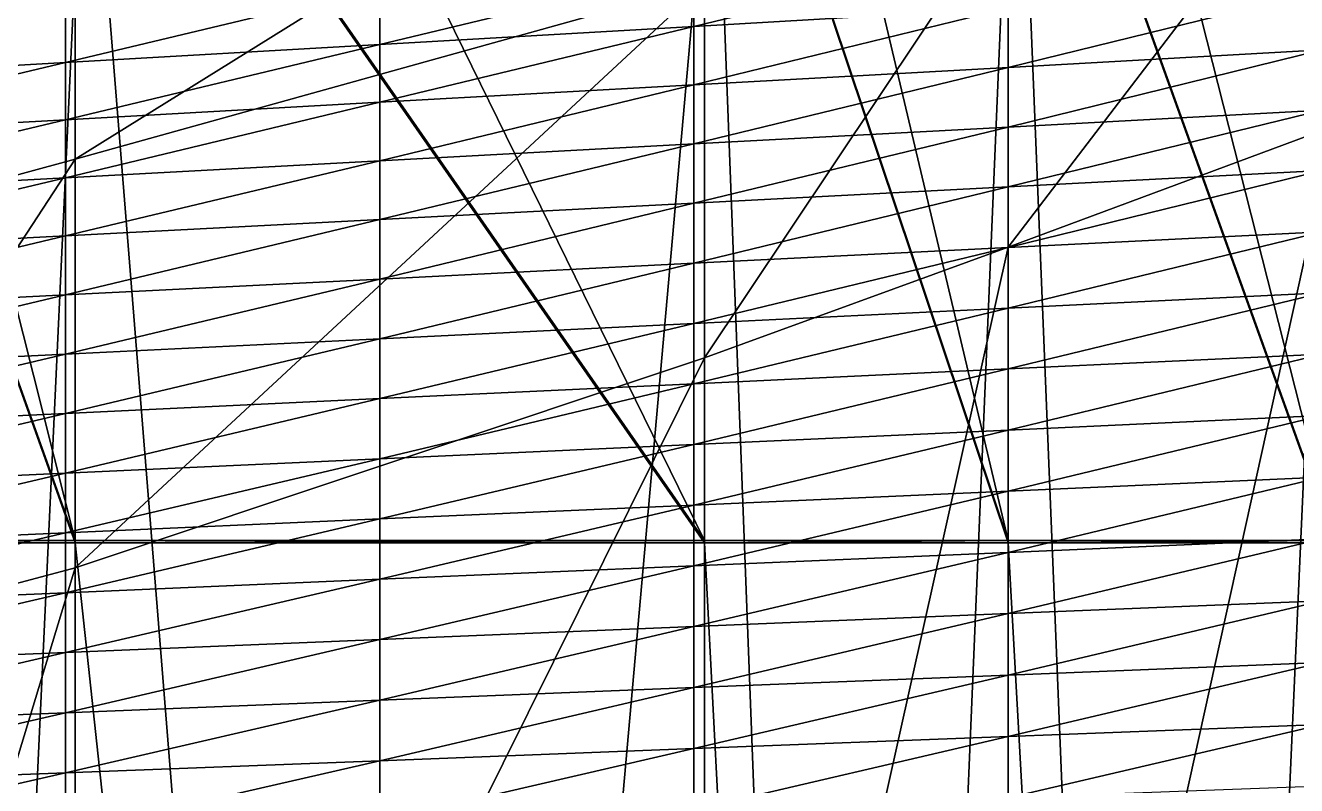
# Model space of a CAD drawing. Header units: metres. Extents: x -3 to 177, y -14 to 14.
# Drawn here: x 45.012 to 49.362, y 9.165 to 11.769 of the extents above; entities that cross this region are included whole.
import ezdxf

# ---------------------------------------------------------------- set-up
doc = ezdxf.new("R2010")
doc.units = ezdxf.units.M
for name, color, linetype, true_color in [('DB_5', 7, 'Continuous', 0x99866a), ('HOLD_5', 7, 'Continuous', 0xdf9582), ('HULL', 7, 'Continuous', 0x528ba5), ('PARTITION_5_P', 7, 'Continuous', 0xc9ac7a), ('WBT_5_P', 7, 'Continuous', 0x5891b3)]:
    doc.layers.add(name, color=color, linetype=linetype, true_color=true_color)

msp = doc.modelspace()

# ---------------------------------------------------------------- linework, layer by layer
at = {"layer": 'DB_5'}
for points in [[(48.375, 13.7102, 1.75), (49.4895, -13.8425, 1.75), (49.4895, 13.8425, 1.75)], [(47.3363, 13.5797, 1.75), (48.375, -13.7102, 1.75), (48.375, 13.7102, 1.75)], [(48.375, 13.7102, 1.75), (48.375, -13.7102, 1.75), (49.4895, -13.8425, 1.75)], [(45.1831, 13.2778, 1.75), (47.3363, -13.5797, 1.75), (47.3363, 13.5797, 1.75)], [(47.3363, 13.5797, 1.75), (47.3363, -13.5797, 1.75), (48.375, -13.7102, 1.75)], [(44.075, 13.1014, 1.75), (45.1831, -13.2778, 1.75), (45.1831, 13.2778, 1.75)], [(45.1831, 13.2778, 1.75), (45.1831, -13.2778, 1.75), (47.3363, -13.5797, 1.75)], [(44.075, 13.1014, 1.75), (44.075, -13.1014, 1.75), (45.1831, -13.2778, 1.75)], [(45.1831, 11.3103, 0.7), (45.1831, 12.1724, 1.05), (47.3363, 12.6519, 1.05)], [(45.1831, 11.3103, 0.7), (47.3363, 12.6519, 1.05), (47.3363, 11.9108, 0.7)], [(48.375, 11.0095, 0.35), (48.375, 12.1873, 0.7), (49.4895, 12.4687, 0.7)], [(48.375, 11.0095, 0.35), (49.4895, 12.4687, 0.7), (49.4895, 11.4229, 0.35)], [(47.3363, 10.6298, 0.35), (47.3363, 11.9108, 0.7), (48.375, 12.1873, 0.7)], [(47.3363, 10.6298, 0.35), (48.375, 12.1873, 0.7), (48.375, 11.0095, 0.35)], [(44.075, 11.0094, 0.7), (44.075, 11.9075, 1.05), (45.1831, 12.1724, 1.05)], [(44.075, 11.0094, 0.7), (45.1831, 12.1724, 1.05), (45.1831, 11.3103, 0.7)], [(45.1831, 9.911, 0.35), (45.1831, 11.3103, 0.7), (47.3363, 11.9108, 0.7)], [(45.1831, 9.911, 0.35), (47.3363, 11.9108, 0.7), (47.3363, 10.6298, 0.35)], [(48.375, 6.3689), (48.375, 11.0095, 0.35), (49.4895, 11.4229, 0.35)], [(48.375, 6.3689), (49.4895, 11.4229, 0.35), (49.4895, 6.3963)], [(44.075, 9.6152, 0.35), (44.075, 11.0094, 0.7), (45.1831, 11.3103, 0.7)], [(44.075, 9.6152, 0.35), (45.1831, 11.3103, 0.7), (45.1831, 9.911, 0.35)], [(47.3363, 6.3433), (47.3363, 10.6298, 0.35), (48.375, 11.0095, 0.35)], [(47.3363, 6.3433), (48.375, 11.0095, 0.35), (48.375, 6.3689)], [(45.1831, 6.2903), (45.1831, 9.911, 0.35), (47.3363, 10.6298, 0.35)], [(45.1831, 6.2903), (47.3363, 10.6298, 0.35), (47.3363, 6.3433)], [(44.075, 6.2631), (44.075, 9.6152, 0.35), (45.1831, 9.911, 0.35)], [(44.075, 6.2631), (45.1831, 9.911, 0.35), (45.1831, 6.2903)]]:
    msp.add_3dface(points, dxfattribs=at)
at = {"layer": 'HOLD_5'}
for points in [[(44.075, 13.096, 10.5979), (44.075, 9.996, 12.6718), (45.1831, 9.996, 12.6718)], [(44.075, 13.096, 10.5979), (45.1831, 9.996, 12.6718), (45.1831, 13.096, 10.5979)], [(45.1831, 13.096, 10.5979), (45.1831, 9.996, 12.6718), (47.3363, 9.996, 12.6718)], [(45.1831, 13.096, 10.5979), (47.3363, 9.996, 12.6718), (47.3363, 13.096, 10.5979)], [(47.3363, 13.096, 10.5979), (47.3363, 9.996, 12.6718), (48.375, 9.996, 12.6718)], [(47.3363, 13.096, 10.5979), (48.375, 9.996, 12.6718), (48.375, 13.096, 10.5979)], [(48.375, 13.096, 10.5979), (48.375, 9.996, 12.6718), (49.4895, 9.996, 12.6718)], [(48.375, 13.096, 10.5979), (49.4895, 9.996, 12.6718), (49.4895, 13.096, 10.5979)], [(48.375, -12.4057, 1.75), (48.375, 12.4057, 1.75), (49.4895, 12.5382, 1.75)], [(48.375, -12.4057, 1.75), (49.4895, 12.5382, 1.75), (49.4895, -12.5382, 1.75)], [(47.3363, -12.2751, 1.75), (47.3363, 12.2751, 1.75), (48.375, 12.4057, 1.75)], [(47.3363, -12.2751, 1.75), (48.375, 12.4057, 1.75), (48.375, -12.4057, 1.75)], [(45.1831, -11.9728, 1.75), (45.1831, 11.9728, 1.75), (47.3363, 12.2751, 1.75)], [(45.1831, -11.9728, 1.75), (47.3363, 12.2751, 1.75), (47.3363, -12.2751, 1.75)], [(44.075, -11.7962, 1.75), (44.075, 11.7962, 1.75), (45.1831, 11.9728, 1.75)], [(44.075, -11.7962, 1.75), (45.1831, 11.9728, 1.75), (45.1831, -11.9728, 1.75)], [(44.075, 9.996, 12.6718), (44.075, 9.996, 14.6), (45.1831, 9.996, 14.6)], [(44.075, 9.996, 12.6718), (45.1831, 9.996, 14.6), (45.1831, 9.996, 12.6718)], [(44.075, 9.996, 14.6), (44.075, -9.996, 14.6), (45.1831, -9.996, 14.6)], [(44.075, 9.996, 14.6), (45.1831, -9.996, 14.6), (45.1831, 9.996, 14.6)], [(45.1831, 9.996, 12.6718), (45.1831, 9.996, 14.6), (47.3363, 9.996, 14.6)], [(45.1831, 9.996, 12.6718), (47.3363, 9.996, 14.6), (47.3363, 9.996, 12.6718)], [(45.1831, 9.996, 14.6), (45.1831, -9.996, 14.6), (47.3363, -9.996, 14.6)], [(45.1831, 9.996, 14.6), (47.3363, -9.996, 14.6), (47.3363, 9.996, 14.6)], [(47.3363, 9.996, 12.6718), (47.3363, 9.996, 14.6), (48.375, 9.996, 14.6)], [(47.3363, 9.996, 12.6718), (48.375, 9.996, 14.6), (48.375, 9.996, 12.6718)], [(47.3363, 9.996, 14.6), (47.3363, -9.996, 14.6), (48.375, -9.996, 14.6)], [(47.3363, 9.996, 14.6), (48.375, -9.996, 14.6), (48.375, 9.996, 14.6)], [(48.375, 9.996, 12.6718), (48.375, 9.996, 14.6), (49.4895, 9.996, 14.6)], [(48.375, 9.996, 12.6718), (49.4895, 9.996, 14.6), (49.4895, 9.996, 12.6718)], [(48.375, 9.996, 14.6), (48.375, -9.996, 14.6), (49.4895, -9.996, 14.6)], [(48.375, 9.996, 14.6), (49.4895, -9.996, 14.6), (49.4895, 9.996, 14.6)]]:
    msp.add_3dface(points, dxfattribs=at)
at = {"layer": 'HULL'}
for points in [[(47.3, 11.7652, 0.649), (47.3, 11.9628, 0.7234), (48.375, 12.0264, 0.6351)], [(47.3, 11.7652, 0.649), (48.375, 12.0264, 0.6351), (48.375, 11.827, 0.5632)], [(46.225, 11.7035, 0.7348), (46.225, 11.8991, 0.8116), (47.3, 11.9628, 0.7234)], [(46.225, 11.7035, 0.7348), (47.3, 11.9628, 0.7234), (47.3, 11.7652, 0.649)], [(45.15, 11.6417, 0.8206), (45.15, 11.8355, 0.8999), (46.225, 11.8991, 0.8116)], [(45.15, 11.6417, 0.8206), (46.225, 11.8991, 0.8116), (46.225, 11.7035, 0.7348)], [(48.375, 11.6248, 0.5), (48.375, 11.827, 0.5632), (49.45, 11.8888, 0.4774)], [(48.375, 11.6248, 0.5), (49.45, 11.8888, 0.4774), (49.45, 11.6847, 0.4172)], [(44.075, 11.5799, 0.9064), (44.075, 11.7718, 0.9881), (45.15, 11.8355, 0.8999)], [(44.075, 11.5799, 0.9064), (45.15, 11.8355, 0.8999), (45.15, 11.6417, 0.8206)], [(47.3, 11.565, 0.5827), (47.3, 11.7652, 0.649), (48.375, 11.827, 0.5632)], [(47.3, 11.565, 0.5827), (48.375, 11.827, 0.5632), (48.375, 11.6248, 0.5)], [(46.225, 11.5052, 0.6654), (46.225, 11.7035, 0.7348), (47.3, 11.7652, 0.649)], [(46.225, 11.5052, 0.6654), (47.3, 11.7652, 0.649), (47.3, 11.565, 0.5827)], [(45.15, 11.4453, 0.7481), (45.15, 11.6417, 0.8206), (46.225, 11.7035, 0.7348)], [(45.15, 11.4453, 0.7481), (46.225, 11.7035, 0.7348), (46.225, 11.5052, 0.6654)], [(48.375, 11.4204, 0.4452), (48.375, 11.6248, 0.5), (49.45, 11.6847, 0.4172)], [(48.375, 11.4204, 0.4452), (49.45, 11.6847, 0.4172), (49.45, 11.4782, 0.3662)], [(44.075, 11.3855, 0.8309), (44.075, 11.5799, 0.9064), (45.15, 11.6417, 0.8206)], [(44.075, 11.3855, 0.8309), (45.15, 11.6417, 0.8206), (45.15, 11.4453, 0.7481)], [(47.3, 11.3626, 0.5241), (47.3, 11.565, 0.5827), (48.375, 11.6248, 0.5)], [(47.3, 11.3626, 0.5241), (48.375, 11.6248, 0.5), (48.375, 11.4204, 0.4452)], [(46.225, 11.3048, 0.603), (46.225, 11.5052, 0.6654), (47.3, 11.565, 0.5827)], [(46.225, 11.3048, 0.603), (47.3, 11.565, 0.5827), (47.3, 11.3626, 0.5241)], [(45.15, 11.247, 0.6819), (45.15, 11.4453, 0.7481), (46.225, 11.5052, 0.6654)], [(45.15, 11.247, 0.6819), (46.225, 11.5052, 0.6654), (46.225, 11.3048, 0.603)], [(44.075, 11.1891, 0.7609), (44.075, 11.3855, 0.8309), (45.15, 11.4453, 0.7481)], [(44.075, 11.1891, 0.7609), (45.15, 11.4453, 0.7481), (45.15, 11.247, 0.6819)], [(48.375, 11.2152, 0.3932), (48.375, 11.4204, 0.4452), (49.45, 11.4782, 0.3662)], [(48.375, 11.2152, 0.3932), (49.45, 11.4782, 0.3662), (49.45, 11.2711, 0.318)], [(47.3, 11.1593, 0.4684), (47.3, 11.3626, 0.5241), (48.375, 11.4204, 0.4452)], [(47.3, 11.1593, 0.4684), (48.375, 11.4204, 0.4452), (48.375, 11.2152, 0.3932)], [(46.225, 11.1034, 0.5436), (46.225, 11.3048, 0.603), (47.3, 11.3626, 0.5241)], [(46.225, 11.1034, 0.5436), (47.3, 11.3626, 0.5241), (47.3, 11.1593, 0.4684)], [(45.15, 11.0476, 0.6188), (45.15, 11.247, 0.6819), (46.225, 11.3048, 0.603)], [(45.15, 11.0476, 0.6188), (46.225, 11.3048, 0.603), (46.225, 11.1034, 0.5436)], [(48.375, 11.008, 0.3497), (48.375, 11.2152, 0.3932), (49.45, 11.2711, 0.318)], [(48.375, 11.008, 0.3497), (49.45, 11.2711, 0.318), (49.45, 11.0621, 0.2781)], [(44.075, 10.9917, 0.694), (44.075, 11.1891, 0.7609), (45.15, 11.247, 0.6819)], [(44.075, 10.9917, 0.694), (45.15, 11.247, 0.6819), (45.15, 11.0476, 0.6188)], [(47.3, 10.9538, 0.4213), (47.3, 11.1593, 0.4684), (48.375, 11.2152, 0.3932)], [(47.3, 10.9538, 0.4213), (48.375, 11.2152, 0.3932), (48.375, 11.008, 0.3497)], [(46.225, 10.8997, 0.4928), (46.225, 11.1034, 0.5436), (47.3, 11.1593, 0.4684)], [(46.225, 10.8997, 0.4928), (47.3, 11.1593, 0.4684), (47.3, 10.9538, 0.4213)], [(45.15, 10.8456, 0.5644), (45.15, 11.0476, 0.6188), (46.225, 11.1034, 0.5436)], [(45.15, 10.8456, 0.5644), (46.225, 11.1034, 0.5436), (46.225, 10.8997, 0.4928)], [(48.375, 10.8005, 0.3074), (48.375, 11.008, 0.3497), (49.45, 11.0621, 0.2781)], [(48.375, 10.8005, 0.3074), (49.45, 11.0621, 0.2781), (49.45, 10.8529, 0.2394)], [(44.075, 10.7914, 0.636), (44.075, 10.9917, 0.694), (45.15, 11.0476, 0.6188)], [(44.075, 10.7914, 0.636), (45.15, 11.0476, 0.6188), (45.15, 10.8456, 0.5644)], [(47.3, 10.748, 0.3755), (47.3, 10.9538, 0.4213), (48.375, 11.008, 0.3497)], [(47.3, 10.748, 0.3755), (48.375, 11.008, 0.3497), (48.375, 10.8005, 0.3074)], [(46.225, 10.6955, 0.4436), (46.225, 10.8997, 0.4928), (47.3, 10.9538, 0.4213)], [(46.225, 10.6955, 0.4436), (47.3, 10.9538, 0.4213), (47.3, 10.748, 0.3755)], [(45.15, 10.6431, 0.5116), (45.15, 10.8456, 0.5644), (46.225, 10.8997, 0.4928)], [(45.15, 10.6431, 0.5116), (46.225, 10.8997, 0.4928), (46.225, 10.6955, 0.4436)], [(44.075, 10.5906, 0.5797), (44.075, 10.7914, 0.636), (45.15, 10.8456, 0.5644)], [(44.075, 10.5906, 0.5797), (45.15, 10.8456, 0.5644), (45.15, 10.6431, 0.5116)], [(48.375, 10.5919, 0.2711), (48.375, 10.8005, 0.3074), (49.45, 10.8529, 0.2394)], [(48.375, 10.5919, 0.2711), (49.45, 10.8529, 0.2394), (49.45, 10.6427, 0.2068)], [(47.3, 10.5411, 0.3353), (47.3, 10.748, 0.3755), (48.375, 10.8005, 0.3074)], [(47.3, 10.5411, 0.3353), (48.375, 10.8005, 0.3074), (48.375, 10.5919, 0.2711)], [(46.225, 10.4903, 0.3996), (46.225, 10.6955, 0.4436), (47.3, 10.748, 0.3755)], [(46.225, 10.4903, 0.3996), (47.3, 10.748, 0.3755), (47.3, 10.5411, 0.3353)], [(45.15, 10.4395, 0.4638), (45.15, 10.6431, 0.5116), (46.225, 10.6955, 0.4436)], [(45.15, 10.4395, 0.4638), (46.225, 10.6955, 0.4436), (46.225, 10.4903, 0.3996)], [(44.075, 10.3887, 0.5281), (44.075, 10.5906, 0.5797), (45.15, 10.6431, 0.5116)], [(44.075, 10.3887, 0.5281), (45.15, 10.6431, 0.5116), (45.15, 10.4395, 0.4638)], [(48.375, 10.3828, 0.2382), (48.375, 10.5919, 0.2711), (49.45, 10.6427, 0.2068)], [(48.375, 10.3828, 0.2382), (49.45, 10.6427, 0.2068), (49.45, 10.432, 0.1779)], [(47.3, 10.3336, 0.2985), (47.3, 10.5411, 0.3353), (48.375, 10.5919, 0.2711)], [(47.3, 10.3336, 0.2985), (48.375, 10.5919, 0.2711), (48.375, 10.3828, 0.2382)], [(46.225, 10.2844, 0.3588), (46.225, 10.4903, 0.3996), (47.3, 10.5411, 0.3353)], [(46.225, 10.2844, 0.3588), (47.3, 10.5411, 0.3353), (47.3, 10.3336, 0.2985)], [(45.15, 10.2352, 0.4191), (45.15, 10.4395, 0.4638), (46.225, 10.4903, 0.3996)], [(45.15, 10.2352, 0.4191), (46.225, 10.4903, 0.3996), (46.225, 10.2844, 0.3588)], [(44.075, 10.1859, 0.4794), (44.075, 10.3887, 0.5281), (45.15, 10.4395, 0.4638)], [(44.075, 10.1859, 0.4794), (45.15, 10.4395, 0.4638), (45.15, 10.2352, 0.4191)], [(48.375, 10.1734, 0.2078), (48.375, 10.3828, 0.2382), (49.45, 10.432, 0.1779)], [(48.375, 10.1734, 0.2078), (49.45, 10.432, 0.1779), (49.45, 10.221, 0.1518)], [(47.3, 10.1258, 0.2638), (47.3, 10.3336, 0.2985), (48.375, 10.3828, 0.2382)], [(47.3, 10.1258, 0.2638), (48.375, 10.3828, 0.2382), (48.375, 10.1734, 0.2078)], [(46.225, 10.0782, 0.3198), (46.225, 10.2844, 0.3588), (47.3, 10.3336, 0.2985)], [(46.225, 10.0782, 0.3198), (47.3, 10.3336, 0.2985), (47.3, 10.1258, 0.2638)], [(45.15, 10.0306, 0.3759), (45.15, 10.2352, 0.4191), (46.225, 10.2844, 0.3588)], [(45.15, 10.0306, 0.3759), (46.225, 10.2844, 0.3588), (46.225, 10.0782, 0.3198)], [(44.075, 9.983, 0.4319), (44.075, 10.1859, 0.4794), (45.15, 10.2352, 0.4191)], [(44.075, 9.983, 0.4319), (45.15, 10.2352, 0.4191), (45.15, 10.0306, 0.3759)], [(48.375, 9.9637, 0.1803), (48.375, 10.1734, 0.2078), (49.45, 10.221, 0.1518)], [(48.375, 9.9637, 0.1803), (49.45, 10.221, 0.1518), (49.45, 10.0097, 0.1287)], [(47.3, 9.9177, 0.2318), (47.3, 10.1258, 0.2638), (48.375, 10.1734, 0.2078)], [(47.3, 9.9177, 0.2318), (48.375, 10.1734, 0.2078), (48.375, 9.9637, 0.1803)], [(46.225, 9.8717, 0.2833), (46.225, 10.0782, 0.3198), (47.3, 10.1258, 0.2638)], [(46.225, 9.8717, 0.2833), (47.3, 10.1258, 0.2638), (47.3, 9.9177, 0.2318)], [(45.15, 9.8257, 0.3349), (45.15, 10.0306, 0.3759), (46.225, 10.0782, 0.3198)], [(45.15, 9.8257, 0.3349), (46.225, 10.0782, 0.3198), (46.225, 9.8717, 0.2833)], [(44.075, 9.7796, 0.3864), (44.075, 9.983, 0.4319), (45.15, 10.0306, 0.3759)], [(44.075, 9.7796, 0.3864), (45.15, 10.0306, 0.3759), (45.15, 9.8257, 0.3349)], [(48.375, 9.7539, 0.1551), (48.375, 9.9637, 0.1803), (49.45, 10.0097, 0.1287)], [(48.375, 9.7539, 0.1551), (49.45, 10.0097, 0.1287), (49.45, 9.7983, 0.1086)], [(47.3, 9.7095, 0.2017), (47.3, 9.9177, 0.2318), (48.375, 9.9637, 0.1803)], [(47.3, 9.7095, 0.2017), (48.375, 9.9637, 0.1803), (48.375, 9.7539, 0.1551)], [(46.225, 9.665, 0.2483), (46.225, 9.8717, 0.2833), (47.3, 9.9177, 0.2318)], [(46.225, 9.665, 0.2483), (47.3, 9.9177, 0.2318), (47.3, 9.7095, 0.2017)], [(45.15, 9.6206, 0.2948), (45.15, 9.8257, 0.3349), (46.225, 9.8717, 0.2833)], [(45.15, 9.6206, 0.2948), (46.225, 9.8717, 0.2833), (46.225, 9.665, 0.2483)], [(44.075, 9.5762, 0.3414), (44.075, 9.7796, 0.3864), (45.15, 9.8257, 0.3349)], [(44.075, 9.5762, 0.3414), (45.15, 9.8257, 0.3349), (45.15, 9.6206, 0.2948)], [(48.375, 9.5436, 0.1329), (48.375, 9.7539, 0.1551), (49.45, 9.7983, 0.1086)], [(48.375, 9.5436, 0.1329), (49.45, 9.7983, 0.1086), (49.45, 9.5865, 0.0911)], [(47.3, 9.5007, 0.1748), (47.3, 9.7095, 0.2017), (48.375, 9.7539, 0.1551)], [(47.3, 9.5007, 0.1748), (48.375, 9.7539, 0.1551), (48.375, 9.5436, 0.1329)], [(46.225, 9.4577, 0.2167), (46.225, 9.665, 0.2483), (47.3, 9.7095, 0.2017)], [(46.225, 9.4577, 0.2167), (47.3, 9.7095, 0.2017), (47.3, 9.5007, 0.1748)], [(45.15, 9.4148, 0.2586), (45.15, 9.6206, 0.2948), (46.225, 9.665, 0.2483)], [(45.15, 9.4148, 0.2586), (46.225, 9.665, 0.2483), (46.225, 9.4577, 0.2167)], [(44.075, 9.3719, 0.3004), (44.075, 9.5762, 0.3414), (45.15, 9.6206, 0.2948)], [(44.075, 9.3719, 0.3004), (45.15, 9.6206, 0.2948), (45.15, 9.4148, 0.2586)], [(48.375, 9.3332, 0.1133), (48.375, 9.5436, 0.1329), (49.45, 9.5865, 0.0911)], [(48.375, 9.3332, 0.1133), (49.45, 9.5865, 0.0911), (49.45, 9.3746, 0.0766)], [(47.3, 9.2917, 0.1501), (47.3, 9.5007, 0.1748), (48.375, 9.5436, 0.1329)], [(47.3, 9.2917, 0.1501), (48.375, 9.5436, 0.1329), (48.375, 9.3332, 0.1133)], [(46.225, 9.2503, 0.1869), (46.225, 9.4577, 0.2167), (47.3, 9.5007, 0.1748)], [(46.225, 9.2503, 0.1869), (47.3, 9.5007, 0.1748), (47.3, 9.2917, 0.1501)], [(45.15, 9.2089, 0.2236), (45.15, 9.4148, 0.2586), (46.225, 9.4577, 0.2167)], [(45.15, 9.2089, 0.2236), (46.225, 9.4577, 0.2167), (46.225, 9.2503, 0.1869)], [(44.075, 9.1675, 0.2604), (44.075, 9.3719, 0.3004), (45.15, 9.4148, 0.2586)], [(44.075, 9.1675, 0.2604), (45.15, 9.4148, 0.2586), (45.15, 9.2089, 0.2236)], [(48.375, 9.1226, 0.0954), (48.375, 9.3332, 0.1133), (49.45, 9.3746, 0.0766)], [(48.375, 9.1226, 0.0954), (49.45, 9.3746, 0.0766), (49.45, 9.1626, 0.0638)], [(47.3, 9.0826, 0.1271), (47.3, 9.2917, 0.1501), (48.375, 9.3332, 0.1133)], [(47.3, 9.0826, 0.1271), (48.375, 9.3332, 0.1133), (48.375, 9.1226, 0.0954)], [(46.225, 9.0427, 0.1588), (46.225, 9.2503, 0.1869), (47.3, 9.2917, 0.1501)], [(46.225, 9.0427, 0.1588), (47.3, 9.2917, 0.1501), (47.3, 9.0826, 0.1271)], [(45.15, 9.0027, 0.1904), (45.15, 9.2089, 0.2236), (46.225, 9.2503, 0.1869)], [(45.15, 9.0027, 0.1904), (46.225, 9.2503, 0.1869), (46.225, 9.0427, 0.1588)], [(44.075, 8.9628, 0.2221), (44.075, 9.1675, 0.2604), (45.15, 9.2089, 0.2236)], [(44.075, 8.9628, 0.2221), (45.15, 9.2089, 0.2236), (45.15, 9.0027, 0.1904)]]:
    msp.add_3dface(points, dxfattribs=at)
at = {"layer": 'PARTITION_5_P'}
for points in [[(44.075, 13.104, 10.6021), (44.075, 10.004, 12.676), (45.1831, 10.004, 12.676)], [(44.075, 13.104, 10.6021), (45.1831, 10.004, 12.676), (45.1831, 13.104, 10.6021)], [(45.1831, 9.996, 12.6718), (44.075, 9.996, 12.6718), (44.075, 13.096, 10.5979)], [(45.1831, 13.096, 10.5979), (45.1831, 9.996, 12.6718), (44.075, 13.096, 10.5979)], [(45.1831, 13.104, 10.6021), (45.1831, 10.004, 12.676), (47.3363, 10.004, 12.676)], [(45.1831, 13.104, 10.6021), (47.3363, 10.004, 12.676), (47.3363, 13.104, 10.6021)], [(47.3363, 9.996, 12.6718), (45.1831, 9.996, 12.6718), (45.1831, 13.096, 10.5979)], [(47.3363, 13.096, 10.5979), (47.3363, 9.996, 12.6718), (45.1831, 13.096, 10.5979)], [(47.3363, 13.104, 10.6021), (47.3363, 10.004, 12.676), (48.375, 10.004, 12.676)], [(47.3363, 13.104, 10.6021), (48.375, 10.004, 12.676), (48.375, 13.104, 10.6021)], [(48.375, 9.996, 12.6718), (47.3363, 9.996, 12.6718), (47.3363, 13.096, 10.5979)], [(48.375, 13.096, 10.5979), (48.375, 9.996, 12.6718), (47.3363, 13.096, 10.5979)], [(48.375, 13.104, 10.6021), (48.375, 10.004, 12.676), (49.4895, 10.004, 12.676)], [(48.375, 13.104, 10.6021), (49.4895, 10.004, 12.676), (49.4895, 13.104, 10.6021)], [(49.4895, 9.996, 12.6718), (48.375, 9.996, 12.6718), (48.375, 13.096, 10.5979)], [(49.4895, 13.096, 10.5979), (49.4895, 9.996, 12.6718), (48.375, 13.096, 10.5979)], [(44.075, 10.004, 12.676), (44.075, 10.004, 14.6), (45.1831, 10.004, 14.6)], [(44.075, 10.004, 12.676), (45.1831, 10.004, 14.6), (45.1831, 10.004, 12.676)], [(45.1831, 10.004, 14.6), (44.075, 10.004, 14.6), (44.075, 9.996, 14.6)], [(45.1831, 10.004, 14.6), (44.075, 9.996, 14.6), (45.1831, 9.996, 14.6)], [(45.1831, 9.996, 14.6), (44.075, 9.996, 14.6), (44.075, 9.996, 12.6718)], [(45.1831, 9.996, 12.6718), (45.1831, 9.996, 14.6), (44.075, 9.996, 12.6718)], [(45.1831, 10.004, 12.676), (45.1831, 10.004, 14.6), (47.3363, 10.004, 14.6)], [(45.1831, 10.004, 12.676), (47.3363, 10.004, 14.6), (47.3363, 10.004, 12.676)], [(47.3363, 10.004, 14.6), (45.1831, 10.004, 14.6), (45.1831, 9.996, 14.6)], [(47.3363, 10.004, 14.6), (45.1831, 9.996, 14.6), (47.3363, 9.996, 14.6)], [(47.3363, 9.996, 14.6), (45.1831, 9.996, 14.6), (45.1831, 9.996, 12.6718)], [(47.3363, 9.996, 12.6718), (47.3363, 9.996, 14.6), (45.1831, 9.996, 12.6718)], [(47.3363, 10.004, 12.676), (47.3363, 10.004, 14.6), (48.375, 10.004, 14.6)], [(47.3363, 10.004, 12.676), (48.375, 10.004, 14.6), (48.375, 10.004, 12.676)], [(48.375, 10.004, 14.6), (47.3363, 10.004, 14.6), (47.3363, 9.996, 14.6)], [(48.375, 10.004, 14.6), (47.3363, 9.996, 14.6), (48.375, 9.996, 14.6)], [(48.375, 9.996, 14.6), (47.3363, 9.996, 14.6), (47.3363, 9.996, 12.6718)], [(48.375, 9.996, 12.6718), (48.375, 9.996, 14.6), (47.3363, 9.996, 12.6718)], [(48.375, 10.004, 12.676), (48.375, 10.004, 14.6), (49.4895, 10.004, 14.6)], [(48.375, 10.004, 12.676), (49.4895, 10.004, 14.6), (49.4895, 10.004, 12.676)], [(49.4895, 10.004, 14.6), (48.375, 10.004, 14.6), (48.375, 9.996, 14.6)], [(49.4895, 10.004, 14.6), (48.375, 9.996, 14.6), (49.4895, 9.996, 14.6)], [(49.4895, 9.996, 14.6), (48.375, 9.996, 14.6), (48.375, 9.996, 12.6718)], [(49.4895, 9.996, 12.6718), (49.4895, 9.996, 14.6), (48.375, 9.996, 12.6718)]]:
    msp.add_3dface(points, dxfattribs=at)
at = {"layer": 'WBT_5_P'}
for points in [[(44.075, 14.4, 14.6), (44.075, 10.004, 14.6), (45.1831, 10.004, 14.6)], [(44.075, 14.4, 14.6), (45.1831, 10.004, 14.6), (45.1831, 14.4, 14.6)], [(45.1831, 14.4, 14.6), (45.1831, 10.004, 14.6), (47.3363, 10.004, 14.6)], [(45.1831, 14.4, 14.6), (47.3363, 10.004, 14.6), (47.3363, 14.4, 14.6)], [(47.3363, 14.4, 14.6), (47.3363, 10.004, 14.6), (48.375, 10.004, 14.6)], [(47.3363, 14.4, 14.6), (48.375, 10.004, 14.6), (48.375, 14.4, 14.6)], [(48.375, 14.4, 14.6), (48.375, 10.004, 14.6), (49.4895, 10.004, 14.6)], [(48.375, 14.4, 14.6), (49.4895, 10.004, 14.6), (49.4895, 14.4, 14.6)], [(44.075, 10.004, 12.676), (44.075, 13.104, 10.6021), (45.1831, 10.004, 12.676)], [(44.075, 13.104, 10.6021), (45.1831, 13.104, 10.6021), (45.1831, 10.004, 12.676)], [(45.1831, 10.004, 12.676), (45.1831, 13.104, 10.6021), (47.3363, 10.004, 12.676)], [(45.1831, 13.104, 10.6021), (47.3363, 13.104, 10.6021), (47.3363, 10.004, 12.676)], [(47.3363, 10.004, 12.676), (47.3363, 13.104, 10.6021), (48.375, 10.004, 12.676)], [(47.3363, 13.104, 10.6021), (48.375, 13.104, 10.6021), (48.375, 10.004, 12.676)], [(48.375, 10.004, 12.676), (48.375, 13.104, 10.6021), (49.4895, 10.004, 12.676)], [(48.375, 13.104, 10.6021), (49.4895, 13.104, 10.6021), (49.4895, 10.004, 12.676)], [(44.075, 10.004, 14.6), (44.075, 10.004, 12.676), (45.1831, 10.004, 14.6)], [(44.075, 10.004, 12.676), (45.1831, 10.004, 12.676), (45.1831, 10.004, 14.6)], [(45.1831, 10.004, 14.6), (45.1831, 10.004, 12.676), (47.3363, 10.004, 14.6)], [(45.1831, 10.004, 12.676), (47.3363, 10.004, 12.676), (47.3363, 10.004, 14.6)], [(47.3363, 10.004, 14.6), (47.3363, 10.004, 12.676), (48.375, 10.004, 14.6)], [(47.3363, 10.004, 12.676), (48.375, 10.004, 12.676), (48.375, 10.004, 14.6)], [(48.375, 10.004, 14.6), (48.375, 10.004, 12.676), (49.4895, 10.004, 14.6)], [(48.375, 10.004, 12.676), (49.4895, 10.004, 12.676), (49.4895, 10.004, 14.6)]]:
    msp.add_3dface(points, dxfattribs=at)

doc.saveas('drawing.dxf')
